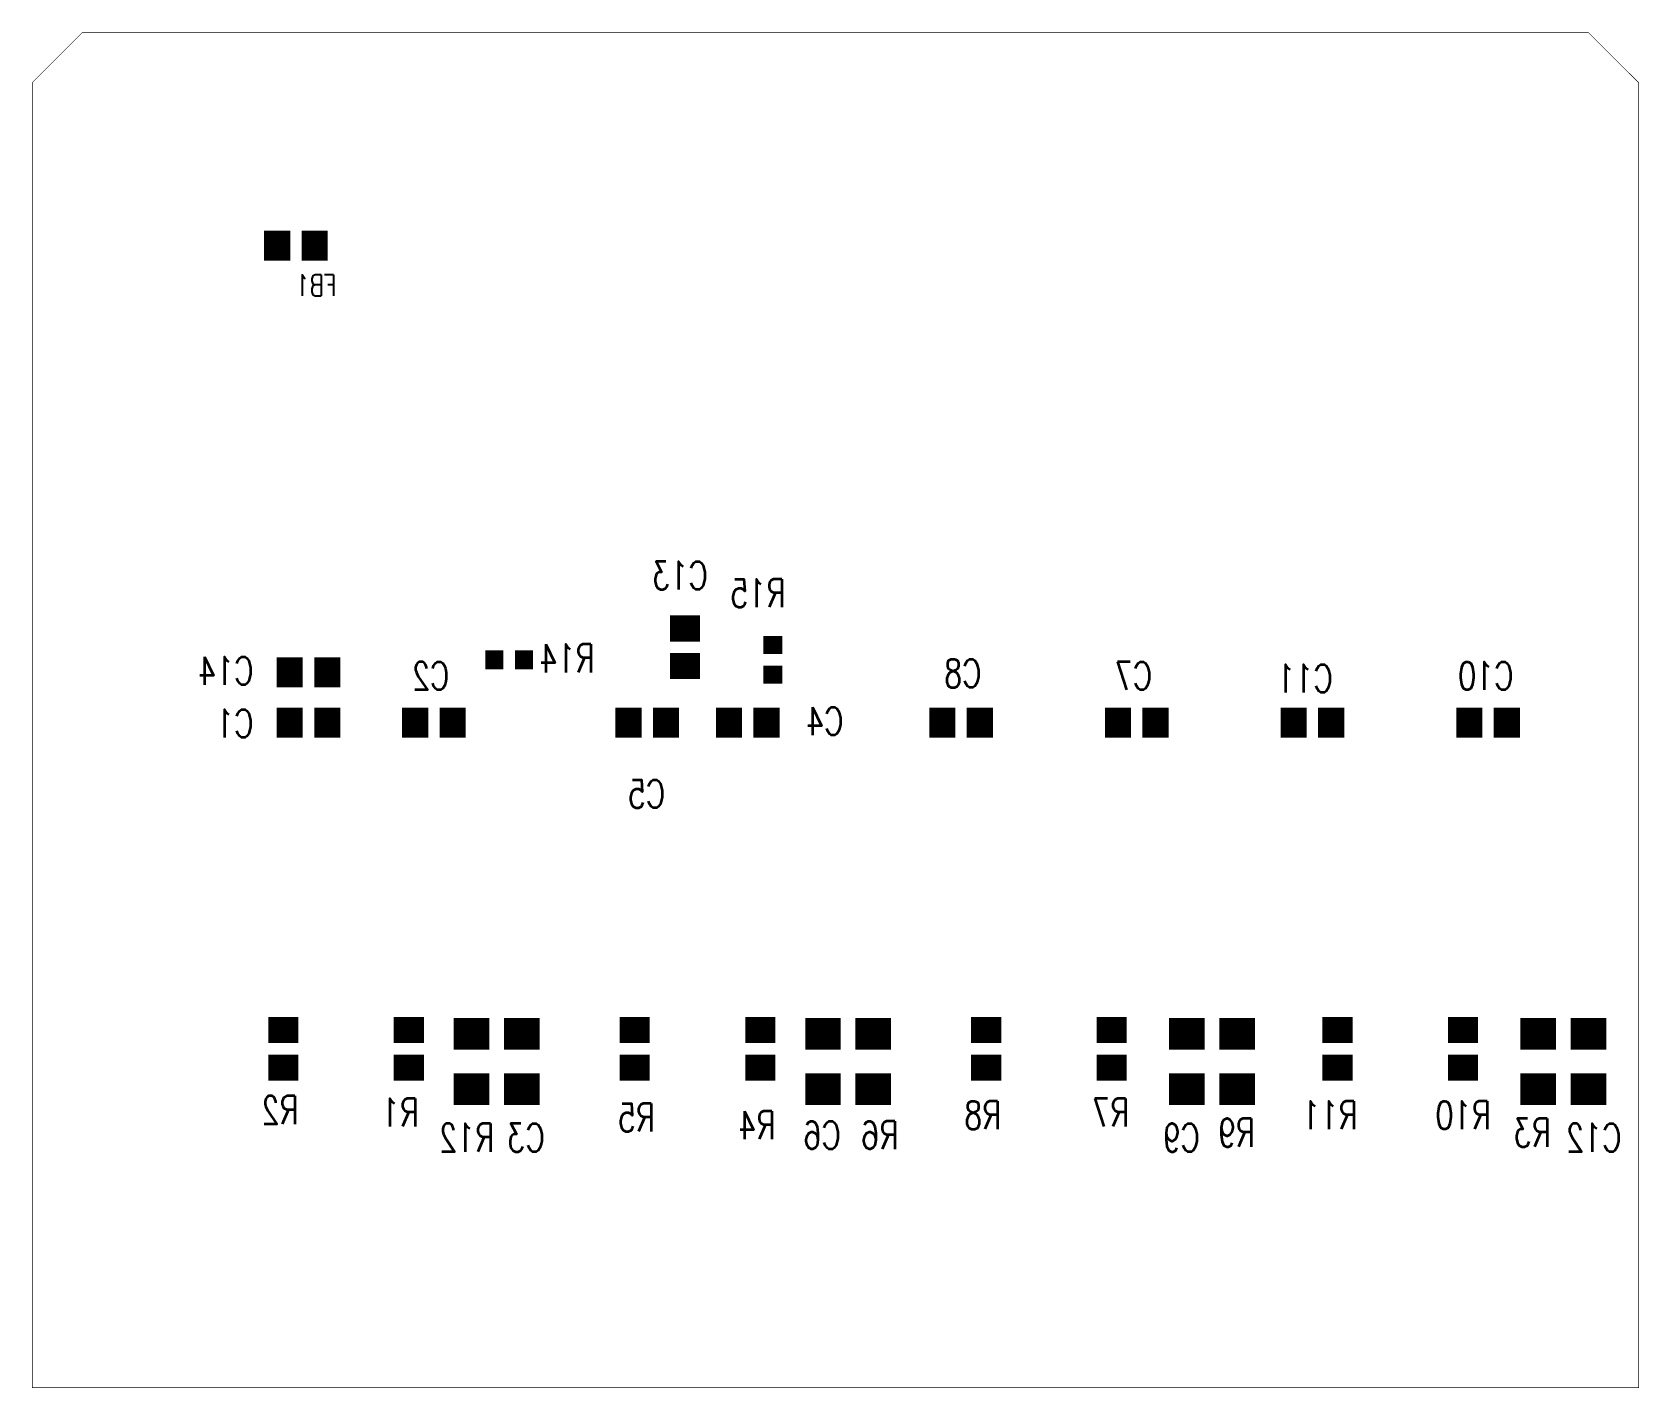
# Model space of a CAD drawing. Extents: x 0 to 81.3, y 0 to 68.6.
import ezdxf

# ---------------------------------------------------------------- set-up
doc = ezdxf.new("R2010")
doc.units = 0
for name, color, linetype in [('BOARD_OUTLINE_00', 255, 'CONTINUOUS'), ('DRIL_NPLTE_THRU_04', 176, 'CONTINUOUS'), ('DRIL_PLTE_THRU_04', 176, 'CONTINUOUS'), ('PADS_BOT', 5, 'CONTINUOUS'), ('PADS_INNER', 5, 'CONTINUOUS'), ('PART_NAME_29', 254, 'CONTINUOUS')]:
    doc.layers.add(name, color=color, linetype=linetype)
doc.styles.add('W0$1524', font='simplex', dxfattribs={"width": 0.75})
doc.styles.add('W0$2032', font='simplex', dxfattribs={"width": 0.75})

# ---------------------------------------------------------------- blocks, each defined once
blk = doc.blocks.new('SMOOTH_0$0254')
at = {"const_width": 0.0127}
blk.add_lwpolyline([(-0.00635, 0, 1), (0.00635, 0, 1)], format="xyb", close=True, dxfattribs=at)
blk = doc.blocks.new('BOARD_1')
at = {"layer": 'BOARD_OUTLINE_00', "const_width": 0.0254}
blk.add_lwpolyline([(0, 0), (0, 66.048), (2.534, 68.581), (78.732, 68.581), (81.276, 66.038), (81.276, 0)], close=True, dxfattribs=at)
at = {"layer": 'BOARD_OUTLINE_00'}
for p in [(2.534, 68.581), (78.732, 68.581), (0, 66.048), (81.276, 66.038), (0, 0), (81.276, 0)]:
    blk.add_blockref('SMOOTH_0$0254', p, dxfattribs=at)
blk = doc.blocks.new('DRIL_HOLE_0')
blk.add_lwpolyline([(0, 0, 1), (0, 0, 1)], format="xyb", close=True)
blk = doc.blocks.new('PAD_0')
blk.add_lwpolyline([(0, 0, 1), (0, 0, 1)], format="xyb", close=True)
blk = doc.blocks.new('PAD_1')
at = {"const_width": 1.321}
blk.add_lwpolyline([(-0.762, 0), (0.762, 0)], dxfattribs=at)
blk = doc.blocks.new('STK_BOT_6')
at = {"layer": 'DRIL_PLTE_THRU_04'}
blk.add_blockref('DRIL_HOLE_0', (0, 0), dxfattribs=at)
at = {"layer": 'PADS_BOT', "rotation": 90}
blk.add_blockref('PAD_1', (0, 0), dxfattribs=at)
at = {"layer": 'PADS_INNER'}
blk.add_blockref('PAD_0', (0, 0), dxfattribs=at)
blk = doc.blocks.new('SYM_BOT_5')
for p in [(-0.95, 0), (0.95, 0)]:
    blk.add_blockref('STK_BOT_6', p)
blk = doc.blocks.new('PART_BOT_1')
blk.add_blockref('SYM_BOT_5', (0, 0))
at = {"layer": 'PART_NAME_29', "style": 'W0$2032', "width": 0.75}
blk.add_text('R1', height=1.4224, rotation=90, dxfattribs=at).set_placement((3.937, -0.508))
blk = doc.blocks.new('PART_BOT_2')
blk.add_blockref('SYM_BOT_5', (0, 0))
at = {"layer": 'PART_NAME_29', "style": 'W0$2032', "width": 0.75}
blk.add_text('R2', height=1.4224, rotation=90, dxfattribs=at).set_placement((3.81, -0.762))
blk = doc.blocks.new('PAD_2')
at = {"const_width": 1.6002}
blk.add_lwpolyline([(-0.9017, 0), (0.9017, 0)], dxfattribs=at)
blk = doc.blocks.new('STK_BOT_7')
at = {"layer": 'DRIL_PLTE_THRU_04'}
blk.add_blockref('DRIL_HOLE_0', (0, 0), dxfattribs=at)
at = {"layer": 'PADS_BOT', "rotation": 90}
blk.add_blockref('PAD_2', (0, 0), dxfattribs=at)
at = {"layer": 'PADS_INNER'}
blk.add_blockref('PAD_0', (0, 0), dxfattribs=at)
blk = doc.blocks.new('SYM_BOT_6')
for p in [(-1.4, 0), (1.4, 0)]:
    blk.add_blockref('STK_BOT_7', p)
blk = doc.blocks.new('PART_BOT_3')
blk.add_blockref('SYM_BOT_6', (0, 0))
at = {"layer": 'PART_NAME_29', "style": 'W0$2032', "width": 0.75}
blk.add_text('C3', height=1.4224, rotation=90, dxfattribs=at).set_placement((4.572, -1.143))
blk = doc.blocks.new('SYM_BOT_7')
for p in [(-1.4, 0), (1.4, 0)]:
    blk.add_blockref('STK_BOT_7', p)
blk = doc.blocks.new('PART_BOT_4')
blk.add_blockref('SYM_BOT_7', (0, 0))
at = {"layer": 'PART_NAME_29', "style": 'W0$2032', "width": 0.75}
blk.add_text('R12', height=1.4224, rotation=270, dxfattribs=at).set_placement((-4.572, 1.143))
blk = doc.blocks.new('PART_BOT_6')
blk.add_blockref('SYM_BOT_5', (0, 0))
at = {"layer": 'PART_NAME_29', "style": 'W0$2032', "width": 0.75}
blk.add_text('R4', height=1.4224, rotation=90, dxfattribs=at).set_placement((4.572, -0.762))
blk = doc.blocks.new('PART_BOT_7')
blk.add_blockref('SYM_BOT_5', (0, 0))
at = {"layer": 'PART_NAME_29', "style": 'W0$2032', "width": 0.75}
blk.add_text('R5', height=1.4224, rotation=90, dxfattribs=at).set_placement((4.191, -1.016))
blk = doc.blocks.new('PART_BOT_8')
blk.add_blockref('SYM_BOT_6', (0, 0))
at = {"layer": 'PART_NAME_29', "style": 'W0$2032', "width": 0.75}
blk.add_text('C6', height=1.4224, rotation=90, dxfattribs=at).set_placement((4.445, -0.889))
blk = doc.blocks.new('PART_BOT_9')
blk.add_blockref('SYM_BOT_7', (0, 0))
at = {"layer": 'PART_NAME_29', "style": 'W0$2032', "width": 0.75}
blk.add_text('R6', height=1.4224, rotation=270, dxfattribs=at).set_placement((-4.445, 1.27))
blk = doc.blocks.new('PART_BOT_11')
blk.add_blockref('SYM_BOT_5', (0, 0))
at = {"layer": 'PART_NAME_29', "style": 'W0$2032', "width": 0.75}
blk.add_text('R7', height=1.4224, rotation=90, dxfattribs=at).set_placement((3.937, -0.889))
blk = doc.blocks.new('PART_BOT_12')
blk.add_blockref('SYM_BOT_5', (0, 0))
at = {"layer": 'PART_NAME_29', "style": 'W0$2032', "width": 0.75}
blk.add_text('R8', height=1.4224, rotation=90, dxfattribs=at).set_placement((4.064, -0.762))
blk = doc.blocks.new('PART_BOT_13')
blk.add_blockref('SYM_BOT_6', (0, 0))
at = {"layer": 'PART_NAME_29', "style": 'W0$2032', "width": 0.75}
blk.add_text('C9', height=1.4224, rotation=90, dxfattribs=at).set_placement((4.572, -0.635))
blk = doc.blocks.new('PART_BOT_14')
blk.add_blockref('SYM_BOT_7', (0, 0))
at = {"layer": 'PART_NAME_29', "style": 'W0$2032', "width": 0.75}
blk.add_text('R9', height=1.4224, rotation=270, dxfattribs=at).set_placement((-4.318, 0.889))
blk = doc.blocks.new('PART_BOT_16')
blk.add_blockref('SYM_BOT_5', (0, 0))
at = {"layer": 'PART_NAME_29', "style": 'W0$2032', "width": 0.75}
blk.add_text('R10', height=1.4224, rotation=90, dxfattribs=at).set_placement((4.064, -1.397))
blk = doc.blocks.new('PART_BOT_17')
blk.add_blockref('SYM_BOT_5', (0, 0))
at = {"layer": 'PART_NAME_29', "style": 'W0$2032', "width": 0.75}
blk.add_text('R11', height=1.4224, rotation=90, dxfattribs=at).set_placement((4.064, -1.016))
blk = doc.blocks.new('PART_BOT_18')
blk.add_blockref('SYM_BOT_6', (0, 0))
at = {"layer": 'PART_NAME_29', "style": 'W0$2032', "width": 0.75}
blk.add_text('C12', height=1.4224, rotation=90, dxfattribs=at).set_placement((4.572, -1.651))
blk = doc.blocks.new('PART_BOT_19')
blk.add_blockref('SYM_BOT_7', (0, 0))
at = {"layer": 'PART_NAME_29', "style": 'W0$2032', "width": 0.75}
blk.add_text('R3', height=1.4224, rotation=270, dxfattribs=at).set_placement((-4.318, 0.635))
blk = doc.blocks.new('PAD_3')
at = {"const_width": 0.9144}
blk.add_lwpolyline([(-0.4826, 0), (0.4826, 0)], dxfattribs=at)
blk = doc.blocks.new('STK_BOT_19')
at = {"layer": 'DRIL_NPLTE_THRU_04'}
blk.add_blockref('DRIL_HOLE_0', (0, 0), dxfattribs=at)
at = {"layer": 'PADS_BOT', "rotation": 90}
blk.add_blockref('PAD_3', (0, 0), dxfattribs=at)
at = {"layer": 'PADS_INNER'}
blk.add_blockref('PAD_0', (0, 0), dxfattribs=at)
blk = doc.blocks.new('STK_BOT_20')
at = {"layer": 'DRIL_NPLTE_THRU_04'}
blk.add_blockref('DRIL_HOLE_0', (0, 0), dxfattribs=at)
at = {"layer": 'PADS_BOT', "rotation": 90}
blk.add_blockref('PAD_3', (0, 0), dxfattribs=at)
at = {"layer": 'PADS_INNER'}
blk.add_blockref('PAD_0', (0, 0), dxfattribs=at)
blk = doc.blocks.new('SYM_BOT_12')
for name, p in [('STK_BOT_19', (-0.75, 0)), ('STK_BOT_20', (0.75, 0))]:
    blk.add_blockref(name, p)
blk = doc.blocks.new('PART_BOT_31')
blk.add_blockref('SYM_BOT_12', (0, 0))
at = {"layer": 'PART_NAME_29', "style": 'W0$2032', "width": 0.75}
blk.add_text('R14', height=1.4224, rotation=180, dxfattribs=at).set_placement((4.318, 0.635))
blk = doc.blocks.new('PART_BOT_32')
blk.add_blockref('SYM_BOT_12', (0, 0))
at = {"layer": 'PART_NAME_29', "style": 'W0$2032', "width": 0.75}
blk.add_text('R15', height=1.4224, rotation=270, dxfattribs=at).set_placement((2.667, 0.635))
blk = doc.blocks.new('SYM_BOT_4')
for p in [(-0.95, 0), (0.95, 0)]:
    blk.add_blockref('STK_BOT_6', p)
blk = doc.blocks.new('PART_BOT_33')
blk.add_blockref('SYM_BOT_4', (0, 0))
at = {"layer": 'PART_NAME_29', "style": 'W0$2032', "width": 0.75}
blk.add_text('C13', height=1.4224, rotation=270, dxfattribs=at).set_placement((2.921, 1.143))
blk = doc.blocks.new('PART_BOT_34')
blk.add_blockref('SYM_BOT_4', (0, 0))
at = {"layer": 'PART_NAME_29', "style": 'W0$2032', "width": 0.75}
blk.add_text('C14', height=1.4224, dxfattribs=at).set_placement((2.794, -0.635))
blk = doc.blocks.new('SYM_BOT_15')
for p in [(-0.95, 0), (0.95, 0)]:
    blk.add_blockref('STK_BOT_6', p)
blk = doc.blocks.new('PART_BOT_39')
blk.add_blockref('SYM_BOT_15', (0, 0))
at = {"layer": 'PART_NAME_29', "style": 'W0$1524', "width": 0.75}
blk.add_text('FB1', height=1.0668, rotation=180, dxfattribs=at).set_placement((2.032, 2.54))
blk = doc.blocks.new('PART_BOT_42')
blk.add_blockref('SYM_BOT_4', (0, 0))
at = {"layer": 'PART_NAME_29', "style": 'W0$2032', "width": 0.75}
blk.add_text('C1', height=1.4224, rotation=180, dxfattribs=at).set_placement((-2.794, 0.762))
blk = doc.blocks.new('PART_BOT_43')
blk.add_blockref('SYM_BOT_4', (0, 0))
at = {"layer": 'PART_NAME_29', "style": 'W0$2032', "width": 0.75}
blk.add_text('C10', height=1.4224, rotation=180, dxfattribs=at).set_placement((1.27, -1.651))
blk = doc.blocks.new('PART_BOT_44')
blk.add_blockref('SYM_BOT_4', (0, 0))
at = {"layer": 'PART_NAME_29', "style": 'W0$2032', "width": 0.75}
blk.add_text('C11', height=1.4224, dxfattribs=at).set_placement((-1.016, 1.524))
blk = doc.blocks.new('PART_BOT_47')
blk.add_blockref('SYM_BOT_4', (0, 0))
at = {"layer": 'PART_NAME_29', "style": 'W0$2032', "width": 0.75}
blk.add_text('C2', height=1.4224, rotation=180, dxfattribs=at).set_placement((0.762, -1.651))
blk = doc.blocks.new('PART_BOT_48')
blk.add_blockref('SYM_BOT_4', (0, 0))
at = {"layer": 'PART_NAME_29', "style": 'W0$2032', "width": 0.75}
blk.add_text('C4', height=1.4224, dxfattribs=at).set_placement((-4.826, -0.635))
blk = doc.blocks.new('PART_BOT_49')
blk.add_blockref('SYM_BOT_4', (0, 0))
at = {"layer": 'PART_NAME_29', "style": 'W0$2032', "width": 0.75}
blk.add_text('C5', height=1.4224, rotation=180, dxfattribs=at).set_placement((0.889, 4.318))
blk = doc.blocks.new('PART_BOT_50')
blk.add_blockref('SYM_BOT_4', (0, 0))
at = {"layer": 'PART_NAME_29', "style": 'W0$2032', "width": 0.75}
blk.add_text('C7', height=1.4224, rotation=180, dxfattribs=at).set_placement((0.762, -1.651))
blk = doc.blocks.new('PART_BOT_51')
blk.add_blockref('SYM_BOT_4', (0, 0))
at = {"layer": 'PART_NAME_29', "style": 'W0$2032', "width": 0.75}
blk.add_text('C8', height=1.4224, dxfattribs=at).set_placement((-1.016, 1.778))

msp = doc.modelspace()

# ---------------------------------------------------------------- block references
msp.add_blockref('BOARD_1', (0, 0))
at = {"xscale": -1}
for name, p, rotation in [('PART_BOT_39', (13.335, 57.785), -180), ('PART_BOT_33', (33.02, 37.465), -90), ('PART_BOT_32', (37.465, 36.83), -90), ('PART_BOT_31', (24.13, 36.83), -180), ('PART_BOT_47', (20.32, 33.655), -180), ('PART_BOT_50', (55.88, 33.655), -180), ('PART_BOT_43', (73.66, 33.655), -180), ('PART_BOT_42', (13.97, 33.655), -180), ('PART_BOT_49', (31.115, 33.655), -180), ('PART_BOT_2', (12.7, 17.145), -270), ('PART_BOT_1', (19.05, 17.145), -270), ('PART_BOT_4', (22.225, 16.51), -90), ('PART_BOT_3', (24.765, 16.51), -270), ('PART_BOT_7', (30.48, 17.145), -270), ('PART_BOT_6', (36.83, 17.145), -270), ('PART_BOT_8', (40.005, 16.51), -270), ('PART_BOT_9', (42.545, 16.51), -90), ('PART_BOT_12', (48.26, 17.145), -270), ('PART_BOT_11', (54.61, 17.145), -270), ('PART_BOT_13', (58.42, 16.51), -270), ('PART_BOT_14', (60.96, 16.51), -90), ('PART_BOT_17', (66.04, 17.145), -270), ('PART_BOT_16', (72.39, 17.145), -270), ('PART_BOT_19', (76.2, 16.51), -90), ('PART_BOT_18', (78.74, 16.51), -270)]:
    msp.add_blockref(name, p, dxfattribs=dict(at, rotation=rotation))
for name, p in [('PART_BOT_34', (13.97, 36.195)), ('PART_BOT_51', (46.99, 33.655)), ('PART_BOT_44', (64.77, 33.655)), ('PART_BOT_48', (36.195, 33.655))]:
    msp.add_blockref(name, p, dxfattribs=at)

doc.saveas('drawing.dxf')
